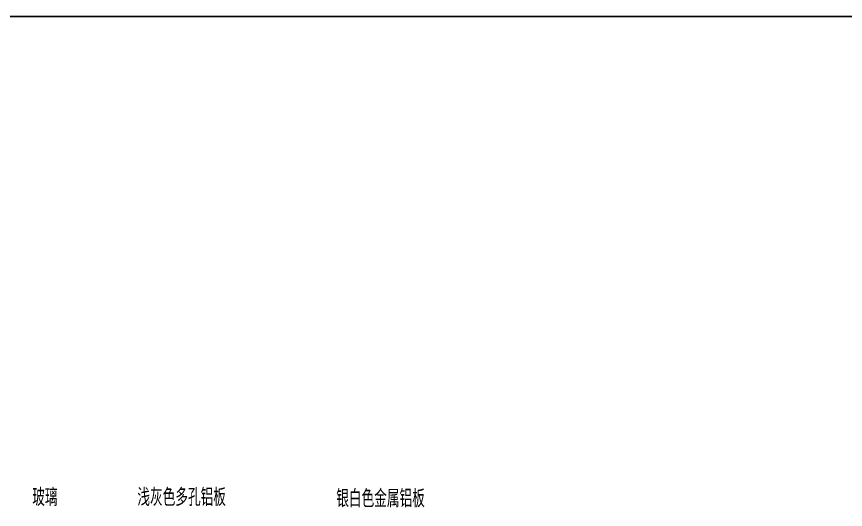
# Model space of a CAD drawing. Extents: x 38275477 to 38557164, y 2905373 to 3096199.
# Drawn here: x 38346821 to 38378669, y 3020053 to 3038996 of the extents above; entities that cross this region are included whole.
import ezdxf
from ezdxf.enums import TextEntityAlignment as Align

# ---------------------------------------------------------------- set-up
doc = ezdxf.new("R2010")
doc.units = 0
doc.header["$LTSCALE"] = 1000
doc.layers.add('A-NOTE', color=4, linetype='Continuous')
doc.layers.add('C-SHET-SHBD', color=11, linetype='Continuous')
doc.styles.add('_TCH_DIM', font='SIMPLEX', dxfattribs={"bigfont": 'GBCBIG'})
doc.styles.add('XD2008', font='xd-hzs.shx', dxfattribs={"width": 0.7, "bigfont": 'xd-hztxt.shx'})

# ---------------------------------------------------------------- blocks, each defined once
blk = doc.blocks.new('A3文本框')
at = {"layer": 'Defpoints', "ltscale": 500}
blk.add_lwpolyline([(10, -10), (-420, -10), (-420, 297), (10, 297)], close=True, dxfattribs=at)
at = {"layer": 'C-SHET-SHBD', "style": 'XD2008', "width": 0.7}
for tag, height, p in [('子项名称', 4.5, (-37.489, 35.412)), ('图名', 4.5, (-37.489, 24.269)), ('比例', 3, (-56.3, 8.255)), ('MQJD-01', 3, (-13.245, 2.272))]:
    blk.add_attdef(tag, text='', height=height, dxfattribs=at).set_placement(p, align=Align.CENTER)

msp = doc.modelspace()

# ---------------------------------------------------------------- block references
at = {"color": 0, "xscale": 400, "yscale": 400, "zscale": 400}
msp.add_blockref('A3文本框', (38456175.3, 2920196.1), dxfattribs=at)

# ---------------------------------------------------------------- texts
at = {"layer": 'A-NOTE', "color": 4, "style": '_TCH_DIM'}
for s, p in [('玻璃', (38347424.2, 3020183.1)), ('浅灰色多孔铝板', (38351462.5, 3020183.1)), ('银白色金属铝板', (38359105.7, 3020133.8))]:
    msp.add_text(s, height=675.18, dxfattribs=at).set_placement(p)

doc.saveas('drawing.dxf')
